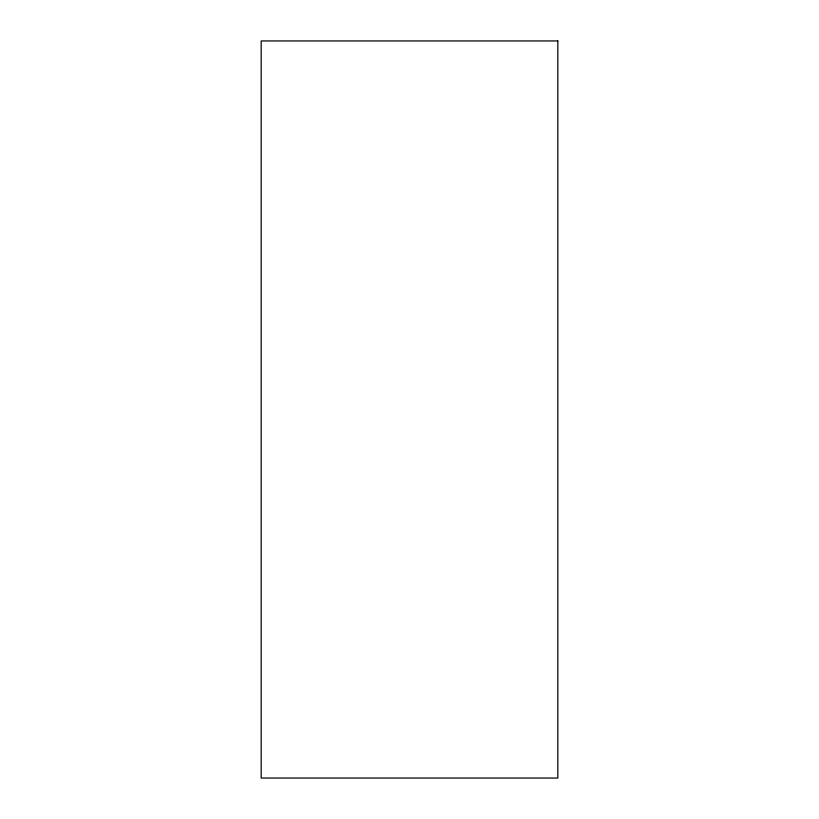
<?xml version="1.0" encoding="UTF-8"?>
<svg xmlns="http://www.w3.org/2000/svg" width="819" height="819" viewBox="0 0 819 819"><rect width="100%" height="100%" fill="white"/><g stroke="black" fill="none" stroke-linecap="round" stroke-linejoin="round"><path stroke-width="1.23" d="M557.821 40.95L261.179 40.95L261.179 778.05L557.821 778.05L557.821 40.95"/></g></svg>
